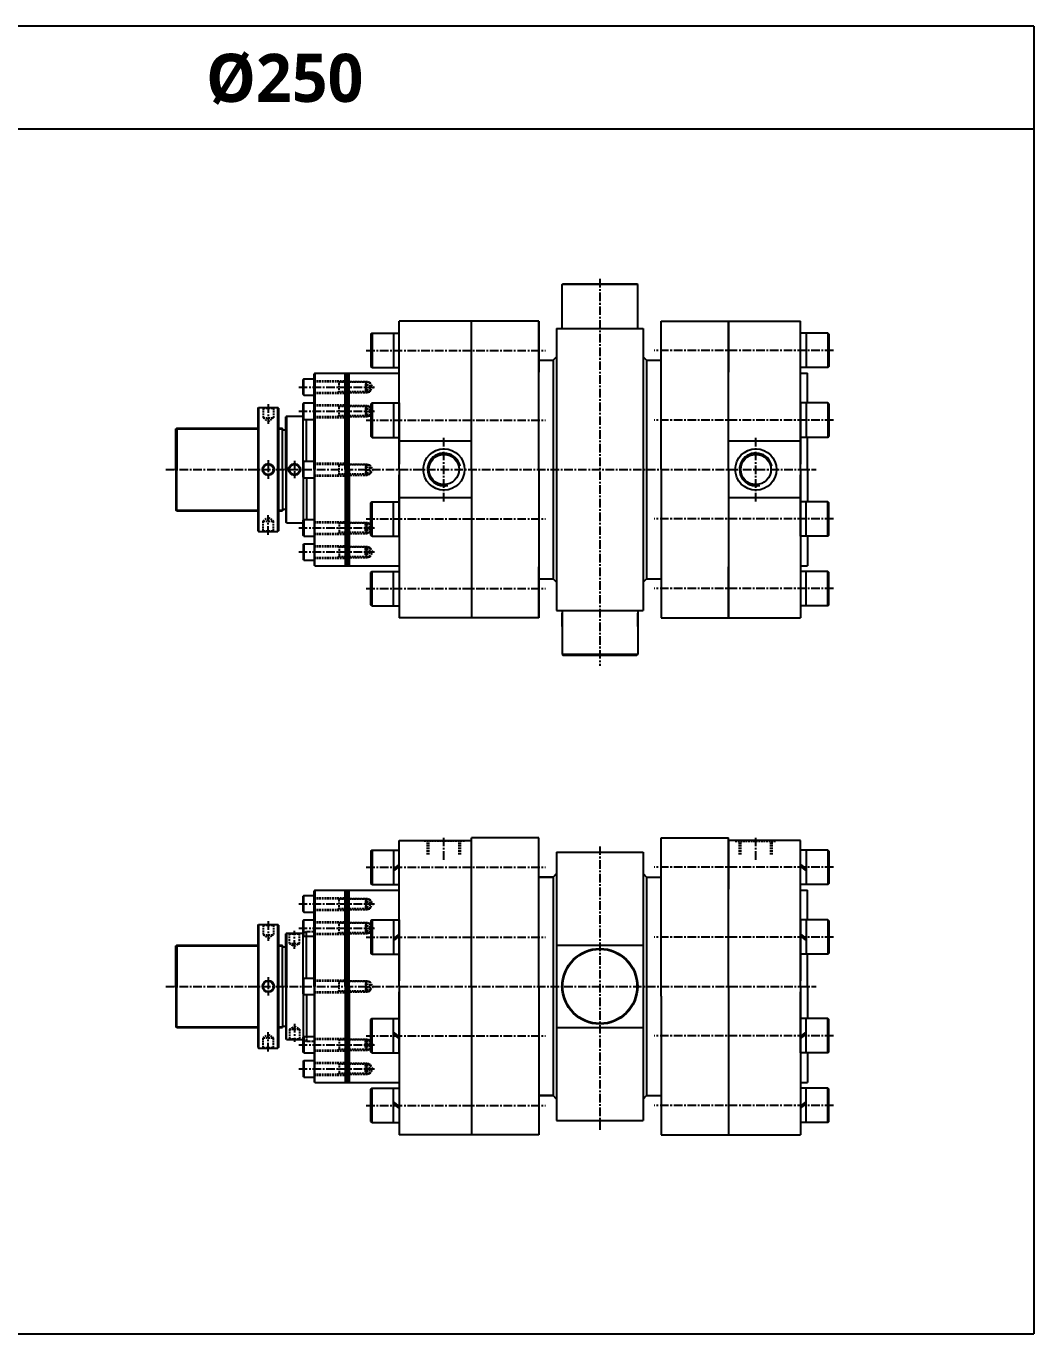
# Model space of a CAD drawing. Extents: x 0 to 8675, y 0 to 2968.
# Drawn here: x 7208 to 8675, y 0 to 1903 of the extents above; entities that cross this region are included whole.
import ezdxf

# ---------------------------------------------------------------- set-up
doc = ezdxf.new("R2010")
doc.units = 0
doc.header["$LTSCALE"] = 5
doc.header["$MEASUREMENT"] = 0
doc.header["$PDMODE"] = 34
for name, pattern in [('CENTERX2', [4, 2.5, -0.5, 0.5, -0.5]), ('HIDDEN', [0.375, 0.25, -0.125]), ('HIDDENX2', [0.75, 0.5, -0.25])]:
    doc.linetypes.add(name, pattern=pattern)
doc.layers.get('0').update_dxf_attribs({"linetype": 'CONTINUOUS'})
doc.layers.get('Defpoints').update_dxf_attribs({"linetype": 'CONTINUOUS'})
for name, color, linetype in [('CEN', 1, 'CENTERX2'), ('HID', 2, 'HIDDENX2'), ('HIDDEN', 2, 'HIDDEN'), ('ML', 3, 'CONTINUOUS'), ('테두리', 7, 'CONTINUOUS')]:
    doc.layers.add(name, color=color, linetype=linetype)
doc.styles.add('문자', font='romans.shx')

msp = doc.modelspace()

# ---------------------------------------------------------------- linework, layer by layer
for p, q in [((8674.5, 1902.7), (0, 1902.7)), ((8674.5, 1902.7), (8674.5, 0)), ((8674.5, 1752.7), (0, 1752.7))]:
    msp.add_line(p, q)
at = {"layer": 'CEN'}
for p, q in [((8042.9, 1534.9), (8042.9, 972)), ((7702.8, 1430.8), (7963.9, 1430.8)), ((8382.9, 1430.8), (8121.8, 1430.8)), ((7604.5, 1377.6), (7715, 1377.6)), ((7560.2, 1352.5), (7560.2, 1324.1)), ((7604.5, 1342.5), (7715, 1342.5)), ((7702.8, 1329.4), (7963.9, 1329.4)), ((8382.9, 1329.4), (8121.8, 1329.4)), ((7815.9, 1211), (7815.9, 1304.8)), ((8269.9, 1211), (8269.9, 1304.8)), ((7411.1, 1257.6), (8357.9, 1257.6)), ((7560.2, 1271.1), (7560.2, 1244.1)), ((7598.4, 1270), (7598.4, 1245.2)), ((7560.2, 1162.7), (7560.2, 1191.2)), ((7702.8, 1185.8), (7963.9, 1185.8)), ((8382.9, 1185.8), (8121.8, 1185.8)), ((7604.5, 1172.7), (7715, 1172.7)), ((7604.5, 1137.6), (7715, 1137.6)), ((7604.5, 1137.6), (7715, 1137.6)), ((7702.8, 1084.4), (7963.9, 1084.4)), ((8382.9, 1084.4), (8121.8, 1084.4)), ((7815.9, 689.6), (7815.9, 721.6)), ((8042.9, 709.3), (8042.9, 296.9)), ((8269.9, 689.6), (8269.9, 721.6)), ((7702.8, 678.8), (7963.9, 678.8)), ((8382.9, 678.8), (8121.8, 678.8)), ((7604.5, 625.6), (7715, 625.6)), ((7560.2, 600.5), (7560.2, 572)), ((7604.5, 590.4), (7715, 590.4)), ((7598.4, 560.3), (7598.4, 586.2)), ((7702.8, 577.3), (7963.9, 577.3)), ((8382.9, 577.3), (8121.8, 577.3)), ((7560.2, 519.1), (7560.2, 492.1)), ((7411.1, 505.6), (8357.9, 505.6)), ((7560.2, 410.7), (7560.2, 439.1)), ((7598.4, 450.9), (7598.4, 424.9)), ((7604.5, 420.7), (7715, 420.7)), ((7702.8, 433.8), (7963.9, 433.8)), ((8382.9, 433.8), (8121.8, 433.8)), ((7604.5, 385.6), (7715, 385.6)), ((7604.5, 385.6), (7715, 385.6)), ((7702.8, 332.4), (7963.9, 332.4)), ((8382.9, 332.4), (8121.8, 332.4))]:
    msp.add_line(p, q, dxfattribs=at)
at = {"layer": 'Defpoints', "color": 0, "linetype": 'ByBlock'}
for p in [(7627.9, 645.6), (7585.9, 429.1), (7627.9, 365.6)]:
    msp.add_point(p, dxfattribs=at)
at = {"layer": 'HID'}
for p, q in [((7626.9, 1386.6), (7677.9, 1386.6)), ((7626.9, 1385.6), (7701.9, 1385.6)), ((7663.3, 1384.6), (7661.5, 1385.6)), ((7663.3, 1370.6), (7661.5, 1369.6)), ((7663.3, 1369.6), (7663.3, 1385.6)), ((7702.9, 1384.6), (7663.3, 1384.6)), ((7702.9, 1370.6), (7663.3, 1370.6)), ((7701.9, 1385.6), (7704.7, 1385.6)), ((7701.9, 1385.6), (7701.9, 1369.6)), ((7701.9, 1385.6), (7702.9, 1384.6)), ((7702.9, 1370.6), (7701.9, 1369.6)), ((7702.9, 1384.6), (7707.9, 1384.6)), ((7702.9, 1370.6), (7702.9, 1384.6)), ((7702.9, 1370.6), (7707.9, 1370.6)), ((7704.7, 1385.6), (7706.6, 1384.6)), ((7704.7, 1385.6), (7704.7, 1369.6)), ((7704.7, 1369.6), (7706.6, 1370.6)), ((7707.9, 1384.6), (7712.6, 1377.6)), ((7707.9, 1384.6), (7707.9, 1370.6)), ((7712.6, 1377.6), (7707.9, 1370.6)), ((7626.9, 1369.6), (7701.9, 1369.6)), ((7626.9, 1368.6), (7677.9, 1368.6)), ((7626.9, 1351.5), (7677.9, 1351.5)), ((7701.9, 1369.6), (7704.7, 1369.6)), ((7551.7, 1347.6), (7552.7, 1346.6)), ((7552.7, 1346.6), (7567.7, 1346.6)), ((7552.7, 1346.6), (7552.7, 1332.6)), ((7552.7, 1332.6), (7560.2, 1327.5)), ((7552.7, 1332.6), (7567.7, 1332.6)), ((7560.2, 1327.5), (7567.7, 1332.6)), ((7568.7, 1347.6), (7567.7, 1346.6)), ((7567.7, 1346.6), (7567.7, 1332.6)), ((7626.9, 1350.5), (7701.9, 1350.5)), ((7626.9, 1334.5), (7701.9, 1334.5)), ((7626.9, 1333.5), (7677.9, 1333.5)), ((7663.3, 1349.5), (7661.5, 1350.5)), ((7663.3, 1335.5), (7661.5, 1334.5)), ((7663.3, 1334.5), (7663.3, 1350.5)), ((7702.9, 1349.5), (7663.3, 1349.5)), ((7702.9, 1335.5), (7663.3, 1335.5)), ((7701.9, 1350.5), (7702.9, 1349.5)), ((7701.9, 1350.5), (7701.9, 1334.5)), ((7701.9, 1350.5), (7704.7, 1350.5)), ((7702.9, 1335.5), (7701.9, 1334.5)), ((7701.9, 1334.5), (7704.7, 1334.5)), ((7702.9, 1335.5), (7702.9, 1349.5)), ((7702.9, 1349.5), (7707.9, 1349.5)), ((7702.9, 1335.5), (7707.9, 1335.5)), ((7704.7, 1350.5), (7704.7, 1334.5)), ((7704.7, 1350.5), (7706.6, 1349.5)), ((7704.7, 1334.5), (7706.6, 1335.5)), ((7707.9, 1349.5), (7712.6, 1342.5)), ((7707.9, 1349.5), (7707.9, 1335.5)), ((7712.6, 1342.5), (7707.9, 1335.5)), ((7626.9, 1266.6), (7677.9, 1266.6)), ((7626.9, 1265.6), (7701.9, 1265.6)), ((7663.3, 1264.6), (7661.5, 1265.6)), ((7663.3, 1249.6), (7663.3, 1265.6)), ((7702.9, 1264.6), (7663.3, 1264.6)), ((7701.9, 1265.6), (7702.9, 1264.6)), ((7701.9, 1265.6), (7701.9, 1249.6)), ((7701.9, 1265.6), (7704.7, 1265.6)), ((7702.9, 1250.6), (7702.9, 1264.6)), ((7702.9, 1264.6), (7707.9, 1264.6)), ((7704.7, 1265.6), (7704.7, 1249.6)), ((7704.7, 1265.6), (7706.6, 1264.6)), ((7707.9, 1264.6), (7712.6, 1257.6)), ((7707.9, 1264.6), (7707.9, 1250.6)), ((7712.6, 1257.6), (7707.9, 1250.6)), ((7626.9, 1249.6), (7701.9, 1249.6)), ((7626.9, 1248.6), (7677.9, 1248.6)), ((7663.3, 1250.6), (7661.5, 1249.6)), ((7702.9, 1250.6), (7663.3, 1250.6)), ((7702.9, 1250.6), (7701.9, 1249.6)), ((7701.9, 1249.6), (7704.7, 1249.6)), ((7702.9, 1250.6), (7707.9, 1250.6)), ((7704.7, 1249.6), (7706.6, 1250.6)), ((7552.7, 1182.6), (7560.2, 1187.8)), ((7552.7, 1168.6), (7552.7, 1182.6)), ((7552.7, 1182.6), (7567.7, 1182.6)), ((7560.2, 1187.8), (7567.7, 1182.6)), ((7567.7, 1168.6), (7567.7, 1182.6)), ((7626.9, 1181.7), (7677.9, 1181.7)), ((7626.9, 1180.7), (7701.9, 1180.7)), ((7663.3, 1179.7), (7661.5, 1180.7)), ((7663.3, 1180.7), (7663.3, 1164.7)), ((7702.9, 1179.7), (7663.3, 1179.7)), ((7701.9, 1164.7), (7701.9, 1180.7)), ((7701.9, 1180.7), (7704.7, 1180.7)), ((7702.9, 1179.7), (7701.9, 1180.7)), ((7702.9, 1179.7), (7702.9, 1165.7)), ((7702.9, 1179.7), (7707.9, 1179.7)), ((7704.7, 1164.7), (7704.7, 1180.7)), ((7704.7, 1180.7), (7706.6, 1179.7)), ((7707.9, 1165.7), (7707.9, 1179.7)), ((7712.6, 1172.7), (7707.9, 1179.7)), ((7551.7, 1167.6), (7552.7, 1168.6)), ((7552.7, 1168.6), (7567.7, 1168.6)), ((7568.7, 1167.6), (7567.7, 1168.6)), ((7626.9, 1164.7), (7701.9, 1164.7)), ((7626.9, 1163.7), (7677.9, 1163.7)), ((7663.3, 1165.7), (7661.5, 1164.7)), ((7702.9, 1165.7), (7663.3, 1165.7)), ((7701.9, 1164.7), (7702.9, 1165.7)), ((7701.9, 1164.7), (7704.7, 1164.7)), ((7702.9, 1165.7), (7707.9, 1165.7)), ((7704.7, 1164.7), (7706.6, 1165.7)), ((7707.9, 1165.7), (7712.6, 1172.7)), ((7626.9, 1146.6), (7677.9, 1146.6)), ((7626.9, 1146.6), (7677.9, 1146.6)), ((7626.9, 1145.6), (7701.9, 1145.6)), ((7626.9, 1145.6), (7701.9, 1145.6)), ((7663.3, 1144.6), (7661.5, 1145.6)), ((7663.3, 1144.6), (7661.5, 1145.6)), ((7663.3, 1145.6), (7663.3, 1129.6)), ((7663.3, 1145.6), (7663.3, 1129.6)), ((7702.9, 1144.6), (7663.3, 1144.6)), ((7702.9, 1144.6), (7663.3, 1144.6)), ((7701.9, 1129.6), (7701.9, 1145.6)), ((7701.9, 1129.6), (7701.9, 1145.6)), ((7702.9, 1144.6), (7701.9, 1145.6)), ((7701.9, 1145.6), (7704.7, 1145.6)), ((7702.9, 1144.6), (7701.9, 1145.6)), ((7701.9, 1145.6), (7704.7, 1145.6)), ((7702.9, 1144.6), (7702.9, 1130.6)), ((7702.9, 1144.6), (7702.9, 1130.6)), ((7702.9, 1144.6), (7707.9, 1144.6)), ((7702.9, 1144.6), (7707.9, 1144.6)), ((7704.7, 1129.6), (7704.7, 1145.6)), ((7704.7, 1129.6), (7704.7, 1145.6)), ((7704.7, 1145.6), (7706.6, 1144.6)), ((7704.7, 1145.6), (7706.6, 1144.6)), ((7712.6, 1137.6), (7707.9, 1144.6)), ((7712.6, 1137.6), (7707.9, 1144.6)), ((7707.9, 1130.6), (7707.9, 1144.6)), ((7707.9, 1130.6), (7707.9, 1144.6)), ((7626.9, 1129.6), (7701.9, 1129.6)), ((7626.9, 1129.6), (7701.9, 1129.6)), ((7626.9, 1128.6), (7677.9, 1128.6)), ((7626.9, 1128.6), (7677.9, 1128.6)), ((7663.3, 1130.6), (7661.5, 1129.6)), ((7663.3, 1130.6), (7661.5, 1129.6)), ((7702.9, 1130.6), (7663.3, 1130.6)), ((7702.9, 1130.6), (7663.3, 1130.6)), ((7701.9, 1129.6), (7702.9, 1130.6)), ((7701.9, 1129.6), (7702.9, 1130.6)), ((7701.9, 1129.6), (7704.7, 1129.6)), ((7701.9, 1129.6), (7704.7, 1129.6)), ((7702.9, 1130.6), (7707.9, 1130.6)), ((7702.9, 1130.6), (7707.9, 1130.6)), ((7704.7, 1129.6), (7706.6, 1130.6)), ((7704.7, 1129.6), (7706.6, 1130.6)), ((7707.9, 1130.6), (7712.6, 1137.6)), ((7707.9, 1130.6), (7712.6, 1137.6)), ((7785.9, 716.6), (7785.9, 717.6)), ((7785.9, 716.6), (7785.9, 717.6)), ((7845.9, 716.6), (7785.9, 716.6)), ((7792, 697.6), (7792, 716.6)), ((7793.9, 697.6), (7793.9, 716.6)), ((7837.9, 697.6), (7837.9, 716.6)), ((7839.8, 697.6), (7839.8, 716.6)), ((7845.9, 716.6), (7845.9, 717.6)), ((7845.9, 716.6), (7845.9, 717.6)), ((8239.9, 716.6), (8239.9, 717.6)), ((8239.9, 716.6), (8239.9, 717.6)), ((8239.9, 716.6), (8299.9, 716.6)), ((8246, 697.6), (8246, 716.6)), ((8247.9, 697.6), (8247.9, 716.6)), ((8291.9, 697.6), (8291.9, 716.6)), ((8293.8, 697.6), (8293.8, 716.6)), ((8299.9, 716.6), (8299.9, 717.6)), ((8299.9, 716.6), (8299.9, 717.6)), ((7626.9, 634.6), (7677.9, 634.6)), ((7626.9, 633.6), (7701.9, 633.6)), ((7663.3, 632.6), (7661.5, 633.6)), ((7663.3, 617.6), (7663.3, 633.6)), ((7702.9, 632.6), (7663.3, 632.6)), ((7701.9, 633.6), (7702.9, 632.6)), ((7701.9, 633.6), (7701.9, 617.6)), ((7701.9, 633.6), (7704.7, 633.6)), ((7702.9, 618.6), (7702.9, 632.6)), ((7702.9, 632.6), (7707.9, 632.6)), ((7704.7, 633.6), (7704.7, 617.6)), ((7704.7, 633.6), (7706.6, 632.6)), ((7707.9, 632.6), (7707.9, 618.6)), ((7707.9, 632.6), (7712.6, 625.6)), ((7626.9, 617.6), (7701.9, 617.6)), ((7626.9, 616.6), (7677.9, 616.6)), ((7663.3, 618.6), (7661.5, 617.6)), ((7702.9, 618.6), (7663.3, 618.6)), ((7702.9, 618.6), (7701.9, 617.6)), ((7701.9, 617.6), (7704.7, 617.6)), ((7702.9, 618.6), (7707.9, 618.6)), ((7704.7, 617.6), (7706.6, 618.6)), ((7712.6, 625.6), (7707.9, 618.6)), ((7551.7, 595.6), (7552.7, 594.6)), ((7552.7, 594.6), (7552.7, 580.6)), ((7552.7, 594.6), (7567.7, 594.6)), ((7568.7, 595.6), (7567.7, 594.6)), ((7567.7, 594.6), (7567.7, 580.6)), ((7626.9, 599.4), (7677.9, 599.4)), ((7626.9, 598.4), (7701.9, 598.4)), ((7663.3, 597.4), (7661.5, 598.4)), ((7663.3, 582.4), (7663.3, 598.4)), ((7702.9, 597.4), (7663.3, 597.4)), ((7701.9, 598.4), (7704.7, 598.4)), ((7701.9, 598.4), (7701.9, 582.4)), ((7701.9, 598.4), (7702.9, 597.4)), ((7702.9, 597.4), (7707.9, 597.4)), ((7702.9, 583.4), (7702.9, 597.4)), ((7704.7, 598.4), (7706.6, 597.4)), ((7704.7, 598.4), (7704.7, 582.4)), ((7707.9, 597.4), (7712.6, 590.4)), ((7707.9, 597.4), (7707.9, 583.4)), ((7712.6, 590.4), (7707.9, 583.4)), ((7552.7, 580.6), (7560.2, 575.4)), ((7552.7, 580.6), (7567.7, 580.6)), ((7560.2, 575.4), (7567.7, 580.6)), ((7589.9, 583.1), (7590.9, 582.1)), ((7590.9, 568.1), (7590.9, 582.1)), ((7590.9, 582.1), (7605.9, 582.1)), ((7605.9, 582.1), (7606.9, 583.1)), ((7605.9, 568.1), (7605.9, 582.1)), ((7626.9, 582.4), (7701.9, 582.4)), ((7626.9, 581.4), (7677.9, 581.4)), ((7663.3, 583.4), (7661.5, 582.4)), ((7702.9, 583.4), (7663.3, 583.4)), ((7702.9, 583.4), (7701.9, 582.4)), ((7701.9, 582.4), (7704.7, 582.4)), ((7702.9, 583.4), (7707.9, 583.4)), ((7704.7, 582.4), (7706.6, 583.4)), ((7590.9, 568.1), (7605.9, 568.1)), ((7590.9, 568.1), (7598.4, 563.5)), ((7598.4, 563.5), (7605.9, 568.1)), ((7626.9, 514.6), (7677.9, 514.6)), ((7626.9, 513.6), (7701.9, 513.6)), ((7626.9, 497.6), (7701.9, 497.6)), ((7626.9, 496.6), (7677.9, 496.6)), ((7663.3, 512.6), (7661.5, 513.6)), ((7663.3, 498.6), (7661.5, 497.6)), ((7663.3, 497.6), (7663.3, 513.6)), ((7702.9, 512.6), (7663.3, 512.6)), ((7702.9, 498.6), (7663.3, 498.6)), ((7701.9, 513.6), (7704.7, 513.6)), ((7701.9, 513.6), (7701.9, 497.6)), ((7701.9, 513.6), (7702.9, 512.6)), ((7702.9, 498.6), (7701.9, 497.6)), ((7701.9, 497.6), (7704.7, 497.6)), ((7702.9, 512.6), (7707.9, 512.6)), ((7702.9, 498.6), (7702.9, 512.6)), ((7702.9, 498.6), (7707.9, 498.6)), ((7704.7, 513.6), (7706.6, 512.6)), ((7704.7, 513.6), (7704.7, 497.6)), ((7704.7, 497.6), (7706.6, 498.6)), ((7707.9, 512.6), (7712.6, 505.6)), ((7707.9, 512.6), (7707.9, 498.6)), ((7712.6, 505.6), (7707.9, 498.6)), ((7590.9, 443.1), (7598.4, 447.7)), ((7590.9, 443.1), (7590.9, 429.1)), ((7590.9, 443.1), (7605.9, 443.1)), ((7598.4, 447.7), (7605.9, 443.1)), ((7605.9, 443.1), (7605.9, 429.1)), ((7552.7, 430.6), (7560.2, 435.7)), ((7552.7, 416.6), (7552.7, 430.6)), ((7552.7, 430.6), (7567.7, 430.6)), ((7560.2, 435.7), (7567.7, 430.6)), ((7567.7, 416.6), (7567.7, 430.6)), ((7589.9, 428.1), (7590.9, 429.1)), ((7590.9, 429.1), (7605.9, 429.1)), ((7605.9, 429.1), (7606.9, 428.1)), ((7605.9, 429.1), (7606.9, 428.1)), ((7626.9, 429.7), (7677.9, 429.7)), ((7626.9, 428.7), (7701.9, 428.7)), ((7663.3, 427.7), (7661.5, 428.7)), ((7663.3, 428.7), (7663.3, 412.7)), ((7702.9, 427.7), (7663.3, 427.7)), ((7702.9, 427.7), (7701.9, 428.7)), ((7701.9, 412.7), (7701.9, 428.7)), ((7701.9, 428.7), (7704.7, 428.7)), ((7702.9, 427.7), (7702.9, 413.7)), ((7702.9, 427.7), (7707.9, 427.7)), ((7704.7, 412.7), (7704.7, 428.7)), ((7704.7, 428.7), (7706.6, 427.7)), ((7712.6, 420.7), (7707.9, 427.7)), ((7707.9, 413.7), (7707.9, 427.7)), ((7707.9, 413.7), (7712.6, 420.7)), ((7551.7, 415.6), (7552.7, 416.6)), ((7552.7, 416.6), (7567.7, 416.6)), ((7568.7, 415.6), (7567.7, 416.6)), ((7626.9, 412.7), (7701.9, 412.7)), ((7626.9, 411.7), (7677.9, 411.7)), ((7663.3, 413.7), (7661.5, 412.7)), ((7702.9, 413.7), (7663.3, 413.7)), ((7701.9, 412.7), (7702.9, 413.7)), ((7701.9, 412.7), (7704.7, 412.7)), ((7702.9, 413.7), (7707.9, 413.7)), ((7704.7, 412.7), (7706.6, 413.7)), ((7626.9, 394.6), (7677.9, 394.6)), ((7626.9, 394.6), (7677.9, 394.6)), ((7626.9, 393.6), (7701.9, 393.6)), ((7626.9, 393.6), (7701.9, 393.6)), ((7663.3, 392.6), (7661.5, 393.6)), ((7663.3, 392.6), (7661.5, 393.6)), ((7663.3, 393.6), (7663.3, 377.6)), ((7663.3, 393.6), (7663.3, 377.6)), ((7702.9, 392.6), (7663.3, 392.6)), ((7702.9, 392.6), (7663.3, 392.6)), ((7701.9, 393.6), (7704.7, 393.6)), ((7701.9, 377.6), (7701.9, 393.6)), ((7702.9, 392.6), (7701.9, 393.6)), ((7701.9, 393.6), (7704.7, 393.6)), ((7701.9, 377.6), (7701.9, 393.6)), ((7702.9, 392.6), (7701.9, 393.6)), ((7702.9, 392.6), (7707.9, 392.6)), ((7702.9, 392.6), (7702.9, 378.6)), ((7702.9, 392.6), (7707.9, 392.6)), ((7702.9, 392.6), (7702.9, 378.6)), ((7704.7, 393.6), (7706.6, 392.6)), ((7704.7, 377.6), (7704.7, 393.6)), ((7704.7, 393.6), (7706.6, 392.6)), ((7704.7, 377.6), (7704.7, 393.6)), ((7712.6, 385.6), (7707.9, 392.6)), ((7707.9, 378.6), (7707.9, 392.6)), ((7712.6, 385.6), (7707.9, 392.6)), ((7707.9, 378.6), (7707.9, 392.6)), ((7707.9, 378.6), (7712.6, 385.6)), ((7707.9, 378.6), (7712.6, 385.6)), ((7626.9, 377.6), (7701.9, 377.6)), ((7626.9, 377.6), (7701.9, 377.6)), ((7626.9, 376.6), (7677.9, 376.6)), ((7626.9, 376.6), (7677.9, 376.6)), ((7663.3, 378.6), (7661.5, 377.6)), ((7663.3, 378.6), (7661.5, 377.6)), ((7702.9, 378.6), (7663.3, 378.6)), ((7702.9, 378.6), (7663.3, 378.6)), ((7701.9, 377.6), (7702.9, 378.6)), ((7701.9, 377.6), (7702.9, 378.6)), ((7701.9, 377.6), (7704.7, 377.6)), ((7701.9, 377.6), (7704.7, 377.6)), ((7702.9, 378.6), (7707.9, 378.6)), ((7702.9, 378.6), (7707.9, 378.6)), ((7704.7, 377.6), (7706.6, 378.6)), ((7704.7, 377.6), (7706.6, 378.6))]:
    msp.add_line(p, q, dxfattribs=at)
at = {"layer": 'HIDDEN'}
for p, q in [((7610.9, 583.1), (7615.9, 585.6)), ((7615.9, 585.6), (7626.9, 585.6)), ((7615.9, 578.4), (7615.9, 585.6)), ((7610.9, 428.1), (7615.9, 425.6)), ((7615.9, 432.7), (7615.9, 425.6)), ((7615.9, 425.6), (7626.9, 425.6))]:
    msp.add_line(p, q, dxfattribs=at)
at = {"layer": 'ML'}
for p, q in [((7987.9, 1526.6), (7988.9, 1527.6)), ((8097.9, 1526.6), (7987.9, 1526.6)), ((7987.9, 1462.6), (7987.9, 1526.6)), ((7988.9, 1527.6), (8096.9, 1527.6)), ((8096.9, 1527.6), (8097.9, 1526.6)), ((8097.9, 1462.6), (8097.9, 1526.6)), ((7750.9, 1257.6), (7750.9, 1473.6)), ((7953.9, 1473.6), (7750.9, 1473.6)), ((7855.9, 1257.6), (7855.9, 1473.6)), ((7855.9, 1257.6), (7855.9, 1473.6)), ((7953.9, 1257.6), (7953.9, 1473.6)), ((7953.9, 1473.6), (7953.9, 1399.2)), ((8131.9, 1257.6), (8131.9, 1473.6)), ((8131.9, 1473.6), (8334.9, 1473.6)), ((8131.9, 1257.6), (8131.9, 1473.6)), ((8229.9, 1257.6), (8229.9, 1473.6)), ((8229.9, 1473.6), (8229.9, 1399.2)), ((8229.9, 1469.6), (8229.9, 1399.2)), ((8334.9, 1257.6), (8334.9, 1473.6)), ((8334.9, 1257.6), (8334.9, 1469.6)), ((7711.2, 1455.8), (7709.7, 1454.3)), ((7709.7, 1454.3), (7711.2, 1455.8)), ((7709.7, 1454.3), (7709.7, 1407.3)), ((7711.2, 1455.8), (7711.2, 1405.8)), ((7711.2, 1455.8), (7750.9, 1455.8)), ((7742.7, 1455.8), (7742.7, 1405.8)), ((7979.9, 1462.6), (7979.9, 1052.6)), ((7979.9, 1462.6), (8105.9, 1462.6)), ((8105.9, 1462.6), (8105.9, 1052.6)), ((8374.6, 1455.8), (8334.9, 1455.8)), ((8343.1, 1455.8), (8343.1, 1405.8)), ((8374.6, 1455.8), (8374.6, 1405.8)), ((8374.6, 1455.8), (8376.1, 1454.3)), ((8376.1, 1454.3), (8374.6, 1455.8)), ((8376.1, 1454.3), (8376.1, 1407.3)), ((7953.9, 1416.6), (7974.9, 1416.6)), ((7979.9, 1421.6), (7974.9, 1416.6)), ((7974.9, 1416.6), (7974.9, 1098.6)), ((8105.9, 1421.6), (8110.9, 1416.6)), ((8110.9, 1416.6), (8110.9, 1098.6)), ((8110.9, 1416.6), (8131.9, 1416.6)), ((7611.9, 1389.6), (7610.9, 1388.6)), ((7611.9, 1389.6), (7626.9, 1389.6)), ((7611.9, 1365.6), (7611.9, 1389.6)), ((7627.9, 1397.6), (7626.9, 1396.6)), ((7626.9, 1257.6), (7626.9, 1396.6)), ((7627.9, 1397.6), (7627.9, 1257.6)), ((7627.9, 1397.6), (7750.9, 1397.6)), ((7671.9, 1257.6), (7671.9, 1397.6)), ((7673.9, 1257.6), (7673.9, 1397.6)), ((7675.9, 1257.6), (7675.9, 1397.6)), ((7677.9, 1257.6), (7677.9, 1397.6)), ((7709.7, 1407.3), (7711.2, 1405.8)), ((7711.2, 1405.8), (7709.7, 1407.3)), ((7711.2, 1405.8), (7750.9, 1405.8)), ((8374.6, 1405.8), (8334.9, 1405.8)), ((8334.9, 1397.6), (8344.9, 1397.6)), ((8344.9, 1354.4), (8344.9, 1397.6)), ((8376.1, 1407.3), (8374.6, 1405.8)), ((8374.6, 1405.8), (8376.1, 1407.3)), ((7610.9, 1366.6), (7610.9, 1388.6)), ((7610.9, 1366.6), (7611.9, 1365.6)), ((7611.9, 1354.5), (7610.9, 1353.5)), ((7610.9, 1331.5), (7610.9, 1353.5)), ((7611.9, 1365.6), (7626.9, 1365.6)), ((7611.9, 1354.5), (7626.9, 1354.5)), ((7611.9, 1330.5), (7611.9, 1354.5)), ((7709.7, 1352.9), (7711.2, 1354.4)), ((7711.2, 1354.4), (7709.7, 1352.9)), ((7709.7, 1352.9), (7709.7, 1305.9)), ((7711.2, 1354.4), (7711.2, 1304.4)), ((7711.2, 1354.4), (7750.9, 1354.4)), ((7742.7, 1354.4), (7742.7, 1304.4)), ((7750.9, 1354.4), (7750.9, 1265.4)), ((8334.9, 1354.4), (8334.9, 1265.4)), ((8374.6, 1354.4), (8334.9, 1354.4)), ((8343.1, 1354.4), (8343.1, 1304.4)), ((8374.6, 1354.4), (8374.6, 1304.4)), ((8376.1, 1352.9), (8374.6, 1354.4)), ((8374.6, 1354.4), (8376.1, 1352.9)), ((8376.1, 1352.9), (8376.1, 1305.9)), ((7545.2, 1346.6), (7546.2, 1347.6)), ((7545.2, 1346.6), (7545.2, 1168.6)), ((7546.2, 1347.6), (7546.2, 1167.6)), ((7546.2, 1347.6), (7574.2, 1347.6)), ((7574.2, 1167.6), (7574.2, 1347.6)), ((7575.2, 1346.6), (7574.2, 1347.6)), ((7575.2, 1346.6), (7575.2, 1168.6)), ((7586.9, 1335.1), (7585.9, 1334.1)), ((7585.9, 1257.6), (7585.9, 1334.1)), ((7586.9, 1335.1), (7586.9, 1257.6)), ((7586.9, 1335.1), (7610.9, 1335.1)), ((7610.9, 1257.6), (7610.9, 1335.1)), ((7426.9, 1317.6), (7425.9, 1316.6)), ((7425.9, 1257.6), (7425.9, 1316.6)), ((7426.9, 1317.6), (7426.9, 1257.6)), ((7426.9, 1317.6), (7545.2, 1317.6)), ((7575.2, 1317.6), (7580.9, 1317.6)), ((7580.9, 1257.6), (7580.9, 1317.6)), ((7580.9, 1315.4), (7585.9, 1315.4)), ((7610.9, 1331.5), (7611.9, 1330.5)), ((7611.9, 1330.5), (7626.9, 1330.5)), ((7615.9, 1269.6), (7615.9, 1330.5)), ((7711.2, 1304.4), (7709.7, 1305.9)), ((7709.7, 1305.9), (7711.2, 1304.4)), ((7711.2, 1304.4), (7750.9, 1304.4)), ((7855.9, 1299), (7750.9, 1299)), ((8334.9, 1299), (8229.9, 1299)), ((8374.6, 1304.4), (8334.9, 1304.4)), ((8344.9, 1257.6), (8344.9, 1304.4)), ((8374.6, 1304.4), (8376.1, 1305.9)), ((8376.1, 1305.9), (8374.6, 1304.4)), ((7425.9, 1257.6), (7425.9, 1198.6)), ((7426.9, 1197.6), (7426.9, 1257.6)), ((7580.9, 1257.6), (7580.9, 1197.6)), ((7585.9, 1257.6), (7585.9, 1181.1)), ((7586.9, 1180.1), (7586.9, 1257.6)), ((7611.9, 1269.6), (7610.9, 1268.6)), ((7610.9, 1246.6), (7610.9, 1268.6)), ((7610.9, 1257.6), (7610.9, 1180.1)), ((7611.9, 1269.6), (7626.9, 1269.6)), ((7611.9, 1245.6), (7611.9, 1269.6)), ((7626.9, 1257.6), (7626.9, 1118.6)), ((7627.9, 1117.6), (7627.9, 1257.6)), ((7671.9, 1257.6), (7671.9, 1117.6)), ((7673.9, 1257.6), (7673.9, 1117.6)), ((7675.9, 1257.6), (7675.9, 1117.6)), ((7677.9, 1257.6), (7677.9, 1117.6)), ((7750.9, 1257.6), (7750.9, 1041.6)), ((7855.9, 1257.6), (7855.9, 1041.6)), ((7855.9, 1257.6), (7855.9, 1041.6)), ((7953.9, 1257.6), (7953.9, 1041.6)), ((8131.9, 1257.6), (8131.9, 1041.6)), ((8229.9, 1257.6), (8229.9, 1041.6)), ((8334.9, 1257.6), (8334.9, 1041.6)), ((8334.9, 1257.6), (8334.9, 1045.6)), ((8344.9, 1257.6), (8344.9, 1210.8)), ((7610.9, 1246.6), (7611.9, 1245.6)), ((7611.9, 1245.6), (7626.9, 1245.6)), ((7615.9, 1245.6), (7615.9, 1184.7)), ((7750.9, 1160.8), (7750.9, 1249.8)), ((8334.9, 1160.8), (8334.9, 1249.8)), ((7580.9, 1199.9), (7585.9, 1199.9)), ((7709.7, 1209.3), (7711.2, 1210.8)), ((7711.2, 1210.8), (7709.7, 1209.3)), ((7709.7, 1162.3), (7709.7, 1209.3)), ((7711.2, 1160.8), (7711.2, 1210.8)), ((7711.2, 1210.8), (7750.9, 1210.8)), ((7742.7, 1160.8), (7742.7, 1210.8)), ((7855.9, 1216.2), (7750.9, 1216.2)), ((8334.9, 1216.2), (8229.9, 1216.2)), ((8374.6, 1210.8), (8334.9, 1210.8)), ((8343.1, 1160.8), (8343.1, 1210.8)), ((8374.6, 1160.8), (8374.6, 1210.8)), ((8376.1, 1209.3), (8374.6, 1210.8)), ((8374.6, 1210.8), (8376.1, 1209.3)), ((8376.1, 1162.3), (8376.1, 1209.3)), ((7426.9, 1197.6), (7425.9, 1198.6)), ((7426.9, 1197.6), (7545.2, 1197.6)), ((7575.2, 1197.6), (7580.9, 1197.6)), ((7586.9, 1180.1), (7585.9, 1181.1)), ((7586.9, 1180.1), (7610.9, 1180.1)), ((7611.9, 1184.7), (7610.9, 1183.7)), ((7610.9, 1161.7), (7610.9, 1183.7)), ((7610.9, 1183.7), (7610.9, 1161.7)), ((7611.9, 1184.7), (7626.9, 1184.7)), ((7611.9, 1184.7), (7611.9, 1160.7)), ((7545.2, 1168.6), (7546.2, 1167.6)), ((7546.2, 1167.6), (7574.2, 1167.6)), ((7575.2, 1168.6), (7574.2, 1167.6)), ((7611.9, 1160.7), (7610.9, 1161.7)), ((7611.9, 1160.7), (7626.9, 1160.7)), ((7711.2, 1160.8), (7709.7, 1162.3)), ((7709.7, 1162.3), (7711.2, 1160.8)), ((7711.2, 1160.8), (7709.7, 1162.3)), ((7709.7, 1162.3), (7711.2, 1160.8)), ((7711.2, 1160.8), (7750.9, 1160.8)), ((8374.6, 1160.8), (8334.9, 1160.8)), ((8344.9, 1160.8), (8344.9, 1117.6)), ((8374.6, 1160.8), (8376.1, 1162.3)), ((8376.1, 1162.3), (8374.6, 1160.8)), ((7610.9, 1148.6), (7611.9, 1149.6)), ((7610.9, 1148.6), (7611.9, 1149.6)), ((7610.9, 1148.6), (7610.9, 1126.6)), ((7610.9, 1148.6), (7610.9, 1126.6)), ((7611.9, 1149.6), (7626.9, 1149.6)), ((7611.9, 1149.6), (7626.9, 1149.6)), ((7611.9, 1149.6), (7611.9, 1125.6)), ((7611.9, 1149.6), (7611.9, 1125.6)), ((7611.9, 1125.6), (7610.9, 1126.6)), ((7611.9, 1125.6), (7610.9, 1126.6)), ((7611.9, 1125.6), (7626.9, 1125.6)), ((7611.9, 1125.6), (7626.9, 1125.6)), ((7627.9, 1117.6), (7626.9, 1118.6)), ((7627.9, 1117.6), (7750.9, 1117.6)), ((7711.2, 1109.4), (7709.7, 1107.9)), ((7709.7, 1107.9), (7711.2, 1109.4)), ((7709.7, 1060.9), (7709.7, 1107.9)), ((7711.2, 1059.4), (7711.2, 1109.4)), ((7711.2, 1109.4), (7750.9, 1109.4)), ((7742.7, 1059.4), (7742.7, 1109.4)), ((7953.9, 1041.6), (7953.9, 1116)), ((8229.9, 1041.6), (8229.9, 1116)), ((8334.9, 1117.6), (8344.9, 1117.6)), ((8374.6, 1109.4), (8334.9, 1109.4)), ((8343.1, 1059.4), (8343.1, 1109.4)), ((8374.6, 1059.4), (8374.6, 1109.4)), ((8374.6, 1109.4), (8376.1, 1107.9)), ((8376.1, 1107.9), (8374.6, 1109.4)), ((8376.1, 1060.9), (8376.1, 1107.9)), ((7953.9, 1098.6), (7974.9, 1098.6)), ((7979.9, 1093.6), (7974.9, 1098.6)), ((8105.9, 1093.6), (8110.9, 1098.6)), ((8110.9, 1098.6), (8131.9, 1098.6)), ((7709.7, 1060.9), (7711.2, 1059.4)), ((7711.2, 1059.4), (7709.7, 1060.9)), ((7711.2, 1059.4), (7750.9, 1059.4)), ((7979.9, 1052.6), (8105.9, 1052.6)), ((7987.9, 1052.6), (7987.9, 988.6)), ((7987.9, 1029.2), (7987.9, 1048.7)), ((7987.9, 1029.2), (7987.9, 1048.7)), ((8097.9, 1052.6), (8097.9, 988.6)), ((8097.9, 1029.2), (8097.9, 1048.7)), ((8374.6, 1059.4), (8334.9, 1059.4)), ((8376.1, 1060.9), (8374.6, 1059.4)), ((8374.6, 1059.4), (8376.1, 1060.9)), ((7953.9, 1041.6), (7750.9, 1041.6)), ((7987.9, 1029.2), (7987.9, 1043.1)), ((8097.9, 1029.2), (8097.9, 1043.1)), ((8131.9, 1041.6), (8334.9, 1041.6)), ((8097.9, 988.6), (7987.9, 988.6)), ((7987.9, 988.6), (7988.9, 987.6)), ((7988.9, 987.6), (8096.9, 987.6)), ((8096.9, 987.6), (8097.9, 988.6)), ((7750.9, 505.6), (7750.9, 717.6)), ((7750.9, 717.6), (7855.9, 717.6)), ((7855.9, 505.6), (7855.9, 721.6)), ((7953.9, 721.6), (7855.9, 721.6)), ((7953.9, 505.6), (7953.9, 721.6)), ((8131.9, 491.2), (8131.9, 721.6)), ((8131.9, 721.6), (8229.9, 721.6)), ((8229.9, 505.6), (8229.9, 721.6)), ((8334.9, 717.6), (8229.9, 717.6)), ((8229.9, 717.6), (8229.9, 647.2)), ((8334.9, 505.6), (8334.9, 717.6)), ((8334.9, 505.6), (8334.9, 717.6)), ((7709.7, 702.3), (7711.2, 703.8)), ((7711.2, 703.8), (7709.7, 702.3)), ((7709.7, 702.3), (7709.7, 655.3)), ((7711.2, 703.8), (7711.2, 653.8)), ((7711.2, 703.8), (7750.9, 703.8)), ((7742.7, 703.8), (7742.7, 653.8)), ((7979.9, 700.6), (7979.9, 310.6)), ((7979.9, 700.6), (8105.9, 700.6)), ((8105.9, 700.6), (8105.9, 310.6)), ((8374.6, 703.8), (8334.9, 703.8)), ((8343.1, 703.8), (8343.1, 653.8)), ((8374.6, 703.8), (8374.6, 653.8)), ((8374.6, 703.8), (8376.1, 702.3)), ((8376.1, 702.3), (8374.6, 703.8)), ((8376.1, 702.3), (8376.1, 655.3)), ((7750.9, 683), (7742.7, 676.6)), ((7750.9, 680), (7742.7, 673.6)), ((7979.9, 669.6), (7974.9, 664.6)), ((8105.9, 669.6), (8110.9, 664.6)), ((8334.9, 683), (8343.1, 676.6)), ((8334.9, 680), (8343.1, 673.6)), ((7711.2, 653.8), (7709.7, 655.3)), ((7709.7, 655.3), (7711.2, 653.8)), ((7711.2, 653.8), (7750.9, 653.8)), ((7953.9, 664.6), (7974.9, 664.6)), ((7974.9, 664.6), (7953.9, 664.6)), ((7974.9, 664.6), (7974.9, 346.6)), ((8110.9, 664.6), (8131.9, 664.6)), ((8110.9, 664.6), (8110.9, 346.6)), ((8374.6, 653.8), (8334.9, 653.8)), ((8376.1, 655.3), (8374.6, 653.8)), ((8374.6, 653.8), (8376.1, 655.3)), ((7611.9, 637.6), (7610.9, 636.6)), ((7610.9, 614.6), (7610.9, 636.6)), ((7611.9, 637.6), (7626.9, 637.6)), ((7611.9, 613.6), (7611.9, 637.6)), ((7627.9, 645.6), (7626.9, 644.6)), ((7626.9, 505.6), (7626.9, 644.6)), ((7627.9, 645.6), (7750.9, 645.6)), ((7627.9, 645.6), (7627.9, 505.6)), ((7671.9, 505.6), (7671.9, 645.6)), ((7673.9, 505.6), (7673.9, 645.6)), ((7675.9, 505.6), (7675.9, 645.6)), ((7677.9, 505.6), (7677.9, 645.6)), ((8334.9, 645.6), (8344.9, 645.6)), ((8344.9, 602.3), (8344.9, 645.6)), ((7610.9, 614.6), (7611.9, 613.6)), ((7611.9, 613.6), (7626.9, 613.6)), ((7545.2, 594.6), (7546.2, 595.6)), ((7545.2, 594.6), (7545.2, 416.6)), ((7546.2, 595.6), (7574.2, 595.6)), ((7546.2, 595.6), (7546.2, 415.6)), ((7575.2, 594.6), (7574.2, 595.6)), ((7574.2, 415.6), (7574.2, 595.6)), ((7575.2, 594.6), (7575.2, 416.6)), ((7611.9, 602.4), (7610.9, 601.4)), ((7610.9, 579.4), (7610.9, 601.4)), ((7611.9, 602.4), (7626.9, 602.4)), ((7611.9, 578.4), (7611.9, 602.4)), ((7711.2, 602.3), (7709.7, 600.8)), ((7709.7, 600.8), (7711.2, 602.3)), ((7709.7, 600.8), (7709.7, 553.8)), ((7711.2, 602.3), (7750.9, 602.3)), ((7711.2, 602.3), (7711.2, 552.3)), ((7742.7, 602.3), (7742.7, 552.3)), ((7750.9, 602.3), (7750.9, 513.4)), ((8334.9, 602.3), (8334.9, 513.4)), ((8374.6, 602.3), (8334.9, 602.3)), ((8343.1, 602.3), (8343.1, 552.3)), ((8374.6, 602.3), (8374.6, 552.3)), ((8376.1, 600.8), (8374.6, 602.3)), ((8374.6, 602.3), (8376.1, 600.8)), ((8376.1, 600.8), (8376.1, 553.8)), ((7586.9, 583.1), (7585.9, 582.1)), ((7585.9, 505.6), (7585.9, 582.1)), ((7586.9, 583.1), (7610.9, 583.1)), ((7586.9, 583.1), (7586.9, 505.6)), ((7610.9, 505.6), (7610.9, 583.1)), ((7610.9, 579.4), (7611.9, 578.4)), ((7611.9, 578.4), (7626.9, 578.4)), ((7615.9, 517.6), (7615.9, 578.4)), ((7750.9, 581.5), (7742.7, 575.1)), ((7750.9, 578.5), (7742.7, 572.1)), ((8334.9, 581.5), (8343.1, 575.1)), ((8334.9, 578.5), (8343.1, 572.1)), ((7426.9, 565.6), (7425.9, 564.6)), ((7425.9, 505.6), (7425.9, 564.6)), ((7426.9, 565.6), (7545.2, 565.6)), ((7426.9, 565.6), (7426.9, 505.6)), ((7575.2, 565.6), (7580.9, 565.6)), ((7580.9, 505.6), (7580.9, 565.6)), ((7580.9, 563.3), (7585.9, 563.3)), ((7709.7, 553.8), (7711.2, 552.3)), ((7711.2, 552.3), (7709.7, 553.8)), ((7711.2, 552.3), (7750.9, 552.3)), ((7979.9, 565.6), (8105.9, 565.6)), ((8374.6, 552.3), (8334.9, 552.3)), ((8344.9, 505.6), (8344.9, 552.3)), ((8374.6, 552.3), (8376.1, 553.8)), ((8376.1, 553.8), (8374.6, 552.3)), ((7611.9, 517.6), (7610.9, 516.6)), ((7610.9, 494.6), (7610.9, 516.6)), ((7611.9, 517.6), (7626.9, 517.6)), ((7611.9, 493.6), (7611.9, 517.6)), ((7425.9, 505.6), (7425.9, 446.6)), ((7426.9, 445.6), (7426.9, 505.6)), ((7580.9, 505.6), (7580.9, 445.6)), ((7585.9, 505.6), (7585.9, 429.1)), ((7586.9, 428.1), (7586.9, 505.6)), ((7610.9, 505.6), (7610.9, 428.1)), ((7626.9, 505.6), (7626.9, 366.6)), ((7627.9, 365.6), (7627.9, 505.6)), ((7671.9, 505.6), (7671.9, 365.6)), ((7673.9, 505.6), (7673.9, 365.6)), ((7675.9, 505.6), (7675.9, 365.6)), ((7677.9, 505.6), (7677.9, 365.6)), ((7750.9, 505.6), (7750.9, 289.6)), ((7750.9, 408.8), (7750.9, 497.8)), ((7855.9, 505.6), (7855.9, 289.6)), ((7953.9, 505.6), (7953.9, 289.6)), ((8229.9, 505.6), (8229.9, 289.6)), ((8334.9, 505.6), (8334.9, 293.6)), ((8334.9, 505.6), (8334.9, 289.6)), ((8334.9, 408.8), (8334.9, 497.8)), ((8344.9, 505.6), (8344.9, 458.8)), ((7610.9, 494.6), (7611.9, 493.6)), ((7611.9, 493.6), (7626.9, 493.6)), ((7615.9, 493.6), (7615.9, 432.7)), ((8131.9, 491.2), (8131.9, 289.6)), ((7711.2, 458.8), (7709.7, 457.3)), ((7709.7, 457.3), (7711.2, 458.8)), ((7709.7, 410.3), (7709.7, 457.3)), ((7711.2, 408.8), (7711.2, 458.8)), ((7711.2, 458.8), (7750.9, 458.8)), ((7742.7, 408.8), (7742.7, 458.8)), ((8374.6, 458.8), (8334.9, 458.8)), ((8343.1, 408.8), (8343.1, 458.8)), ((8374.6, 408.8), (8374.6, 458.8)), ((8374.6, 458.8), (8376.1, 457.3)), ((8376.1, 457.3), (8374.6, 458.8)), ((8376.1, 410.3), (8376.1, 457.3)), ((7426.9, 445.6), (7425.9, 446.6)), ((7426.9, 445.6), (7545.2, 445.6)), ((7575.2, 445.6), (7580.9, 445.6)), ((7580.9, 447.8), (7585.9, 447.8)), ((7750.9, 432.7), (7742.7, 439.1)), ((7979.9, 445.6), (8105.9, 445.6)), ((8334.9, 432.7), (8343.1, 439.1)), ((7586.9, 428.1), (7585.9, 429.1)), ((7586.9, 428.1), (7610.9, 428.1)), ((7611.9, 432.7), (7610.9, 431.7)), ((7610.9, 431.7), (7610.9, 409.7)), ((7610.9, 409.7), (7610.9, 431.7)), ((7611.9, 432.7), (7626.9, 432.7)), ((7611.9, 432.7), (7611.9, 408.7)), ((7750.9, 429.7), (7742.7, 436.1)), ((8334.9, 429.7), (8343.1, 436.1)), ((7545.2, 416.6), (7546.2, 415.6)), ((7546.2, 415.6), (7574.2, 415.6)), ((7575.2, 416.6), (7574.2, 415.6)), ((7611.9, 408.7), (7610.9, 409.7)), ((7611.9, 408.7), (7626.9, 408.7)), ((7709.7, 410.3), (7711.2, 408.8)), ((7711.2, 408.8), (7709.7, 410.3)), ((7709.7, 410.3), (7711.2, 408.8)), ((7711.2, 408.8), (7709.7, 410.3)), ((7711.2, 408.8), (7750.9, 408.8)), ((8374.6, 408.8), (8334.9, 408.8)), ((8344.9, 408.8), (8344.9, 365.6)), ((8376.1, 410.3), (8374.6, 408.8)), ((8374.6, 408.8), (8376.1, 410.3)), ((7610.9, 396.6), (7611.9, 397.6)), ((7610.9, 396.6), (7611.9, 397.6)), ((7610.9, 396.6), (7610.9, 374.6)), ((7610.9, 396.6), (7610.9, 374.6)), ((7611.9, 397.6), (7626.9, 397.6)), ((7611.9, 397.6), (7611.9, 373.6)), ((7611.9, 397.6), (7626.9, 397.6)), ((7611.9, 397.6), (7611.9, 373.6)), ((7611.9, 373.6), (7610.9, 374.6)), ((7611.9, 373.6), (7610.9, 374.6)), ((7611.9, 373.6), (7626.9, 373.6)), ((7611.9, 373.6), (7626.9, 373.6)), ((7627.9, 365.6), (7626.9, 366.6)), ((7627.9, 365.6), (7750.9, 365.6)), ((8334.9, 365.6), (8344.9, 365.6)), ((7709.7, 355.9), (7711.2, 357.4)), ((7711.2, 357.4), (7709.7, 355.9)), ((7709.7, 308.9), (7709.7, 355.9)), ((7711.2, 307.4), (7711.2, 357.4)), ((7711.2, 357.4), (7750.9, 357.4)), ((7742.7, 307.4), (7742.7, 357.4)), ((7953.9, 346.6), (7974.9, 346.6)), ((7953.9, 346.6), (7974.9, 346.6)), ((7974.9, 346.6), (7953.9, 346.6)), ((7979.9, 341.6), (7974.9, 346.6)), ((8105.9, 341.6), (8110.9, 346.6)), ((8110.9, 346.6), (8131.9, 346.6)), ((8110.9, 346.6), (8131.9, 346.6)), ((8374.6, 357.4), (8334.9, 357.4)), ((8343.1, 307.4), (8343.1, 357.4)), ((8374.6, 307.4), (8374.6, 357.4)), ((8376.1, 355.9), (8374.6, 357.4)), ((8374.6, 357.4), (8376.1, 355.9)), ((8376.1, 308.9), (8376.1, 355.9)), ((7750.9, 331.2), (7742.7, 337.6)), ((7750.9, 328.2), (7742.7, 334.6)), ((8334.9, 331.2), (8343.1, 337.6)), ((8334.9, 328.2), (8343.1, 334.6)), ((7711.2, 307.4), (7709.7, 308.9)), ((7709.7, 308.9), (7711.2, 307.4)), ((7711.2, 307.4), (7750.9, 307.4)), ((7979.9, 310.6), (8105.9, 310.6)), ((8374.6, 307.4), (8334.9, 307.4)), ((8374.6, 307.4), (8376.1, 308.9)), ((8376.1, 308.9), (8374.6, 307.4)), ((7953.9, 289.6), (7750.9, 289.6)), ((8131.9, 289.6), (8334.9, 289.6))]:
    msp.add_line(p, q, dxfattribs=at)
for centre, radius in [((7815.9, 1257.6), 30), ((7815.9, 1257.6), 22), ((8269.9, 1257.6), 30), ((8269.9, 1257.6), 22), ((7560.2, 1257.6), 8.5), ((7560.2, 1257.6), 7.5), ((7598.4, 1257.6), 8.5), ((7598.4, 1257.6), 7.5), ((8042.9, 505.6), 55), ((8042.9, 505.6), 54), ((7560.2, 505.6), 8.5), ((7560.2, 505.6), 7.5)]:
    msp.add_circle(centre, radius, dxfattribs=at)
at = {"layer": '테두리'}
for p, q in [((7425.9, 1316.6), (7545.2, 1316.6)), ((7575.2, 1316.6), (7580.9, 1316.6)), ((7425.9, 1198.6), (7545.2, 1198.6)), ((7575.2, 1198.6), (7580.9, 1198.6)), ((7425.9, 564.6), (7545.2, 564.6)), ((7575.2, 564.6), (7580.9, 564.6)), ((7425.9, 446.6), (7545.2, 446.6)), ((7575.2, 446.6), (7580.9, 446.6)), ((0, 0), (8674.5, 0))]:
    msp.add_line(p, q, dxfattribs=at)
for centre in [(7815.9, 1257.6), (8269.9, 1257.6)]:
    msp.add_arc(centre, 23.9, 11.275, 283.6101, dxfattribs=at)

# ---------------------------------------------------------------- texts
at = {"insert": (7469.7, 1862.4), "char_height": 70, "attachment_point": 1, "style": '문자'}
msp.add_mtext_dynamic_manual_height_columns('{\\fMalgun Gothic|b1|i0|c129|p50;%%C250}', width=124.533, gutter_width=16, heights=[-75.6], dxfattribs=at)

doc.saveas('drawing.dxf')
